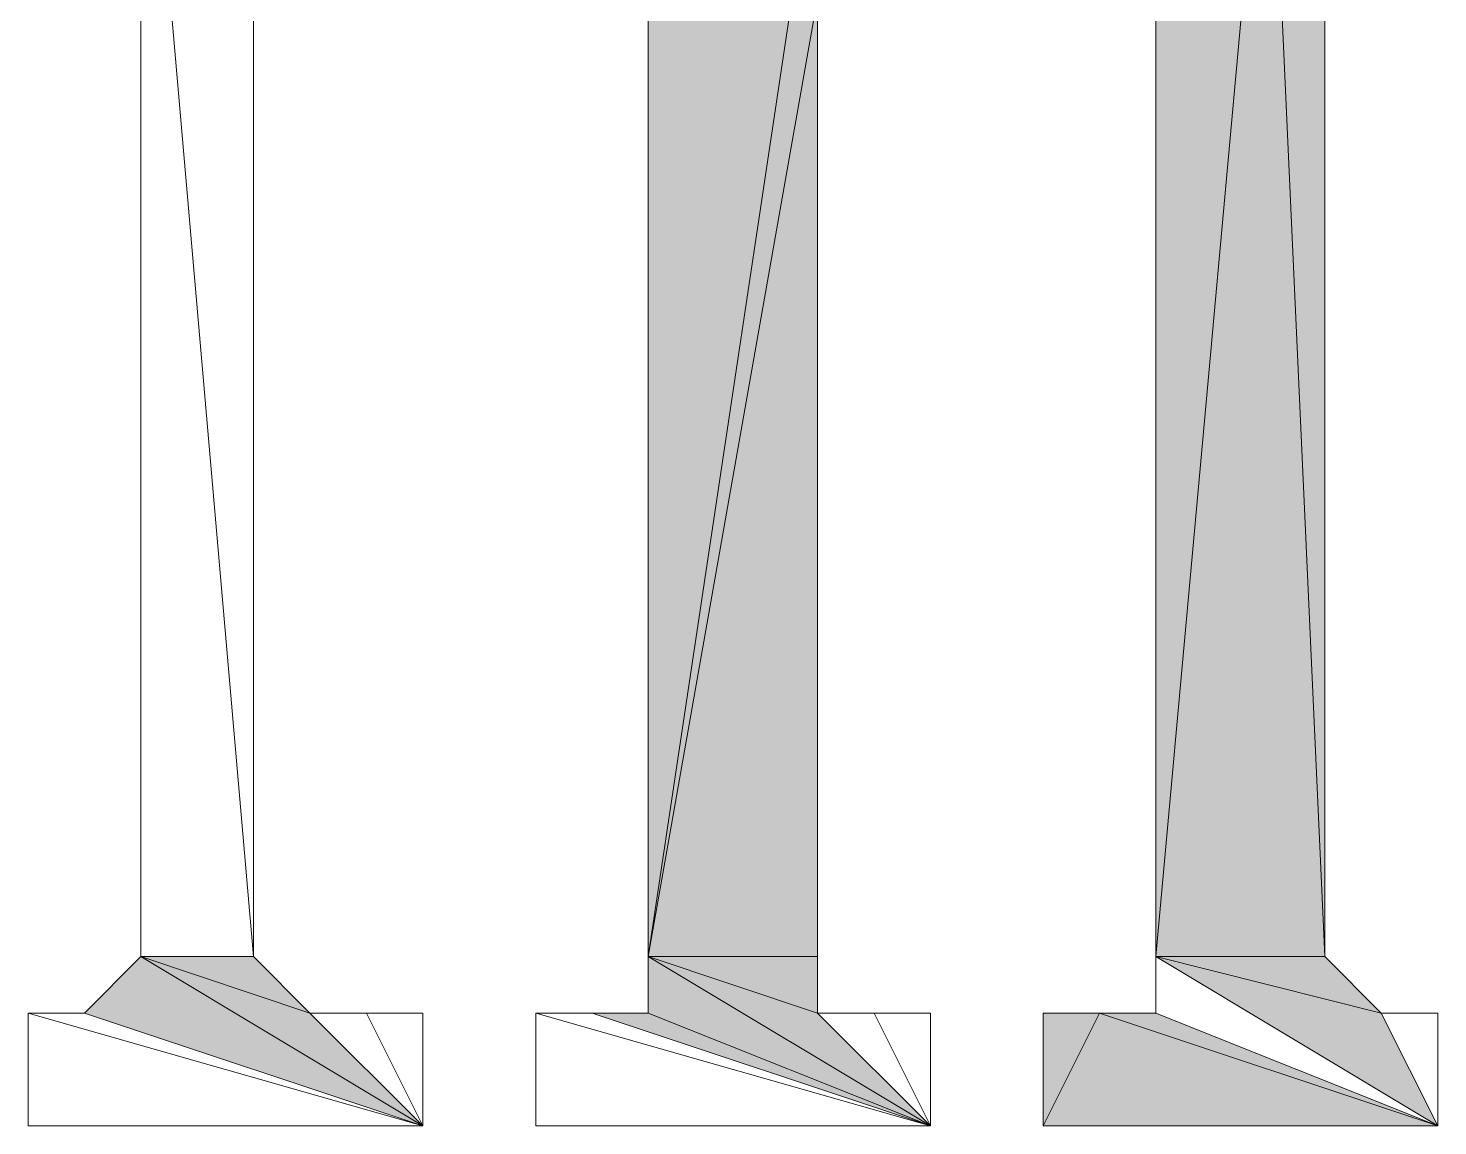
# Model space of a CAD drawing. Header units: inches. Extents: x -244 to 17, y 0 to 370.
# Drawn here: x -41.709 to -40.121, y 22.934 to 24.17 of the extents above; entities that cross this region are included whole.
import ezdxf

# ---------------------------------------------------------------- set-up
doc = ezdxf.new("R2010")
doc.units = ezdxf.units.IN
doc.header["$MEASUREMENT"] = 0
doc.layers.add('图层 1', color=7, linetype='Continuous')

# ---------------------------------------------------------------- blocks, each defined once
blk = doc.blocks.new('block 2')
at = {"layer": '图层 1', "true_color": 0xffffff}
h = blk.add_hatch(color=7, dxfattribs=at)
h.dxf.hatch_style = 2
h.paths.add_polyline_path([(43.18, 62.2936), (43.2436, 62.2302), (43.053, 61.9125)])
h = blk.add_hatch(color=7, dxfattribs=at)
h.dxf.hatch_style = 2
h.paths.add_polyline_path([(43.18, 62.0397), (43.2436, 62.2302), (43.053, 61.9125)])
h.paths.add_polyline_path([(43.2436, 62.1031), (43.18, 62.0397), (43.2436, 62.2302)])
h = blk.add_hatch(color=7, dxfattribs=at)
h.dxf.hatch_style = 2
h.paths.add_polyline_path([(43.053, 61.341), (43.18, 61.6586), (43.18, 61.722)])
h.paths.add_polyline_path([(43.2436, 61.6586), (43.053, 61.341), (43.18, 61.6586)])
h = blk.add_hatch(color=7, dxfattribs=at)
h.dxf.hatch_style = 2
h.paths.add_polyline_path([(43.2436, 61.6586), (43.18, 61.4681), (43.053, 61.341)])
h.paths.add_polyline_path([(43.2436, 61.4681), (43.2436, 61.6586), (43.18, 61.4681)])
h.paths.add_polyline_path([(44.3231, 61.4681), (43.2436, 61.4681), (43.2436, 61.6586)])
h = blk.add_hatch(color=7, dxfattribs=at)
h.dxf.hatch_style = 2
h.paths.add_polyline_path([(43.2436, 61.6586), (44.5136, 61.4681), (44.3231, 61.4681)])
h = blk.add_hatch(color=7, dxfattribs=at)
h.dxf.hatch_style = 2
h.paths.add_polyline_path([(44.5136, 61.4681), (43.2436, 61.6586), (44.3865, 61.6586)])
h = blk.add_hatch(color=7, dxfattribs=at)
h.dxf.hatch_style = 2
h.paths.add_polyline_path([(43.18, 61.1505), (43.053, 61.2139), (43.18, 61.2139)])
h.paths.add_polyline_path([(43.053, 60.7695), (43.18, 61.1505), (43.053, 61.2139)])
h.paths.add_polyline_path([(43.18, 61.0871), (43.053, 60.7695), (43.18, 61.1505)])
h = blk.add_hatch(color=7, dxfattribs=at)
h.dxf.hatch_style = 2
h.paths.add_polyline_path([(43.2436, 61.0871), (43.18, 60.8332), (43.053, 60.7695)])
h.paths.add_polyline_path([(43.2436, 60.8966), (43.2436, 61.0871), (43.18, 60.8332)])
h.paths.add_polyline_path([(44.6405, 60.96), (43.2436, 60.8966), (43.2436, 61.0871)])
h = blk.add_hatch(color=7, dxfattribs=at)
h.dxf.hatch_style = 2
h.paths.add_polyline_path([(44.6405, 60.96), (43.2436, 61.0871), (44.3865, 61.0871)])
h = blk.add_hatch(color=7, dxfattribs=at)
h.dxf.hatch_style = 2
h.paths.add_polyline_path([(43.2436, 60.8966), (44.577, 60.8966), (44.6405, 60.96)])
at = {"layer": '图层 1', "lineweight": 0}
for points in [[(43.053, 61.9125), (43.18, 62.357), (43.053, 62.357), (43.053, 61.9125)], [(43.18, 62.2936), (43.053, 61.9125), (43.18, 62.357), (43.18, 62.2936)], [(43.18, 62.2936), (43.2436, 62.2302), (43.053, 61.9125), (43.18, 62.2936)], [(43.18, 62.0397), (43.2436, 62.2302), (43.053, 61.9125), (43.18, 62.0397)], [(43.2436, 62.1031), (43.18, 62.0397), (43.2436, 62.2302), (43.2436, 62.1031)], [(44.7041, 62.2302), (44.7675, 62.1031), (43.2436, 62.1031), (44.7041, 62.2302)], [(43.2436, 62.2302), (44.7041, 62.2302), (43.2436, 62.1031), (43.2436, 62.2302)], [(44.7041, 62.2302), (43.2436, 62.2302), (44.5136, 62.2302), (44.7041, 62.2302)], [(44.7675, 62.1031), (44.3231, 62.1031), (43.2436, 62.1031), (44.7675, 62.1031)], [(43.18, 61.9759), (43.053, 61.9125), (43.18, 62.0397), (43.18, 61.9759)], [(43.18, 61.9125), (43.053, 61.9125), (43.18, 61.9759), (43.18, 61.9125)], [(43.053, 61.341), (43.18, 61.7854), (43.053, 61.7854), (43.053, 61.341)], [(43.18, 61.722), (43.053, 61.341), (43.18, 61.7854), (43.18, 61.722)], [(43.053, 61.341), (43.18, 61.6586), (43.18, 61.722), (43.053, 61.341)], [(43.2436, 61.6586), (43.18, 61.4681), (43.053, 61.341), (43.2436, 61.6586)], [(43.2436, 61.6586), (43.053, 61.341), (43.18, 61.6586), (43.2436, 61.6586)], [(43.2436, 61.4681), (43.2436, 61.6586), (43.18, 61.4681), (43.2436, 61.4681)], [(43.2436, 61.6586), (44.5136, 61.4681), (44.3231, 61.4681), (43.2436, 61.6586)], [(44.3231, 61.4681), (43.2436, 61.4681), (43.2436, 61.6586), (44.3231, 61.4681)], [(44.5136, 61.4681), (43.2436, 61.6586), (44.3865, 61.6586), (44.5136, 61.4681)], [(43.18, 61.4044), (43.053, 61.341), (43.18, 61.4681), (43.18, 61.4044)], [(43.18, 61.4044), (43.18, 61.341), (43.053, 61.341), (43.18, 61.4044)], [(43.18, 61.1505), (43.053, 61.2139), (43.18, 61.2139), (43.18, 61.1505)], [(43.053, 60.7695), (43.18, 61.1505), (43.053, 61.2139), (43.053, 60.7695)], [(43.18, 61.0871), (43.053, 60.7695), (43.18, 61.1505), (43.18, 61.0871)], [(43.2436, 61.0871), (43.18, 60.8332), (43.053, 60.7695), (43.2436, 61.0871)], [(43.2436, 61.0871), (43.053, 60.7695), (43.18, 61.0871), (43.2436, 61.0871)], [(43.2436, 60.8966), (43.2436, 61.0871), (43.18, 60.8332), (43.2436, 60.8966)], [(44.6405, 60.96), (43.2436, 60.8966), (43.2436, 61.0871), (44.6405, 60.96)], [(44.6405, 60.96), (43.2436, 61.0871), (44.3865, 61.0871), (44.6405, 60.96)], [(43.2436, 60.8966), (44.577, 60.8966), (44.6405, 60.96), (43.2436, 60.8966)], [(43.2436, 60.8966), (44.45, 60.8966), (44.5136, 60.8966), (43.2436, 60.8966)], [(44.3865, 60.8966), (43.2436, 60.8966), (44.45, 60.8966), (44.3865, 60.8966)], [(44.5136, 60.8966), (43.2436, 60.8966), (44.577, 60.8966), (44.5136, 60.8966)], [(43.053, 60.7695), (43.18, 60.7695), (43.18, 60.8332), (43.053, 60.7695)]]:
    blk.add_lwpolyline(points, dxfattribs=at)
at = {"layer": '图层 1', "color": 7, "lineweight": 13, "true_color": 0xffffff}
for points in [[(43.053, 61.9125), (43.18, 62.357), (43.053, 62.357), (43.053, 61.9125)], [(43.18, 62.2936), (43.053, 61.9125), (43.18, 62.357), (43.18, 62.2936)], [(43.18, 62.2936), (43.2436, 62.2302), (43.053, 61.9125), (43.18, 62.2936)], [(43.18, 62.0397), (43.2436, 62.2302), (43.053, 61.9125), (43.18, 62.0397)], [(43.2436, 62.1031), (43.18, 62.0397), (43.2436, 62.2302), (43.2436, 62.1031)], [(44.7041, 62.2302), (44.7675, 62.1031), (43.2436, 62.1031), (44.7041, 62.2302)], [(43.2436, 62.2302), (44.7041, 62.2302), (43.2436, 62.1031), (43.2436, 62.2302)], [(44.7041, 62.2302), (43.2436, 62.2302), (44.5136, 62.2302), (44.7041, 62.2302)], [(44.7675, 62.1031), (44.3231, 62.1031), (43.2436, 62.1031), (44.7675, 62.1031)], [(43.18, 61.9759), (43.053, 61.9125), (43.18, 62.0397), (43.18, 61.9759)], [(43.18, 61.9125), (43.053, 61.9125), (43.18, 61.9759), (43.18, 61.9125)], [(43.053, 61.341), (43.18, 61.7854), (43.053, 61.7854), (43.053, 61.341)], [(43.18, 61.722), (43.053, 61.341), (43.18, 61.7854), (43.18, 61.722)], [(43.053, 61.341), (43.18, 61.6586), (43.18, 61.722), (43.053, 61.341)], [(43.2436, 61.6586), (43.18, 61.4681), (43.053, 61.341), (43.2436, 61.6586)], [(43.2436, 61.6586), (43.053, 61.341), (43.18, 61.6586), (43.2436, 61.6586)], [(43.2436, 61.4681), (43.2436, 61.6586), (43.18, 61.4681), (43.2436, 61.4681)], [(43.2436, 61.6586), (44.5136, 61.4681), (44.3231, 61.4681), (43.2436, 61.6586)], [(44.3231, 61.4681), (43.2436, 61.4681), (43.2436, 61.6586), (44.3231, 61.4681)], [(44.5136, 61.4681), (43.2436, 61.6586), (44.3865, 61.6586), (44.5136, 61.4681)], [(43.18, 61.4044), (43.053, 61.341), (43.18, 61.4681), (43.18, 61.4044)], [(43.18, 61.4044), (43.18, 61.341), (43.053, 61.341), (43.18, 61.4044)], [(43.18, 61.1505), (43.053, 61.2139), (43.18, 61.2139), (43.18, 61.1505)], [(43.053, 60.7695), (43.18, 61.1505), (43.053, 61.2139), (43.053, 60.7695)], [(43.18, 61.0871), (43.053, 60.7695), (43.18, 61.1505), (43.18, 61.0871)], [(43.2436, 61.0871), (43.18, 60.8332), (43.053, 60.7695), (43.2436, 61.0871)], [(43.2436, 61.0871), (43.053, 60.7695), (43.18, 61.0871), (43.2436, 61.0871)], [(43.2436, 60.8966), (43.2436, 61.0871), (43.18, 60.8332), (43.2436, 60.8966)], [(44.6405, 60.96), (43.2436, 60.8966), (43.2436, 61.0871), (44.6405, 60.96)], [(44.6405, 60.96), (43.2436, 61.0871), (44.3865, 61.0871), (44.6405, 60.96)], [(43.2436, 60.8966), (44.577, 60.8966), (44.6405, 60.96), (43.2436, 60.8966)], [(43.2436, 60.8966), (44.45, 60.8966), (44.5136, 60.8966), (43.2436, 60.8966)], [(44.3865, 60.8966), (43.2436, 60.8966), (44.45, 60.8966), (44.3865, 60.8966)], [(44.5136, 60.8966), (43.2436, 60.8966), (44.577, 60.8966), (44.5136, 60.8966)], [(43.053, 60.7695), (43.18, 60.7695), (43.18, 60.8332), (43.053, 60.7695)]]:
    blk.add_lwpolyline(points, dxfattribs=at)
at = {"layer": '图层 1', "lineweight": 0}
for points, knots in [([(43.18, 62.357), (43.18, 62.357), (43.053, 62.357), (43.053, 62.357), (43.053, 62.357), (43.18, 62.357), (43.18, 62.357)], [0, 0, 0, 0, 1, 1, 1, 2, 2, 2, 2]), ([(43.18, 62.2936), (43.18, 62.2936), (43.18, 62.2936), (43.18, 62.2936), (43.18, 62.2936), (43.053, 61.9125), (43.053, 61.9125), (43.053, 61.9125), (43.18, 62.2936), (43.18, 62.2936)], [0, 0, 0, 0, 1, 1, 1, 2, 2, 2, 3, 3, 3, 3]), ([(43.2436, 62.2302), (43.2436, 62.2302), (43.2436, 62.2302), (43.2436, 62.2302), (43.2436, 62.2302), (43.053, 61.9125), (43.053, 61.9125), (43.053, 61.9125), (43.2436, 62.2302), (43.2436, 62.2302)], [0, 0, 0, 0, 1, 1, 1, 2, 2, 2, 3, 3, 3, 3]), ([(44.7041, 62.2302), (44.7041, 62.2302), (43.2436, 62.1031), (43.2436, 62.1031), (43.2436, 62.1031), (44.7041, 62.2302), (44.7041, 62.2302)], [0, 0, 0, 0, 1, 1, 1, 2, 2, 2, 2]), ([(44.7675, 62.1031), (44.7675, 62.1031), (43.2436, 62.1031), (43.2436, 62.1031), (43.2436, 62.1031), (44.7675, 62.1031), (44.7675, 62.1031)], [0, 0, 0, 0, 1, 1, 1, 2, 2, 2, 2]), ([(43.053, 61.9125), (43.053, 61.9125), (43.18, 62.0397), (43.18, 62.0397), (43.18, 62.0397), (43.053, 61.9125), (43.053, 61.9125)], [0, 0, 0, 0, 1, 1, 1, 2, 2, 2, 2]), ([(43.053, 61.9125), (43.053, 61.9125), (43.18, 61.9759), (43.18, 61.9759), (43.18, 61.9759), (43.053, 61.9125), (43.053, 61.9125)], [0, 0, 0, 0, 1, 1, 1, 2, 2, 2, 2]), ([(43.18, 61.7854), (43.18, 61.7854), (43.053, 61.7854), (43.053, 61.7854), (43.053, 61.7854), (43.18, 61.7854), (43.18, 61.7854)], [0, 0, 0, 0, 1, 1, 1, 2, 2, 2, 2]), ([(43.2436, 61.6586), (43.2436, 61.6586), (43.2436, 61.6586), (43.2436, 61.6586), (43.2436, 61.6586), (43.053, 61.341), (43.053, 61.341), (43.053, 61.341), (43.2436, 61.6586), (43.2436, 61.6586)], [0, 0, 0, 0, 1, 1, 1, 2, 2, 2, 3, 3, 3, 3]), ([(43.053, 61.341), (43.053, 61.341), (43.18, 61.4681), (43.18, 61.4681), (43.18, 61.4681), (43.053, 61.341), (43.053, 61.341)], [0, 0, 0, 0, 1, 1, 1, 2, 2, 2, 2]), ([(43.18, 61.341), (43.18, 61.341), (43.053, 61.341), (43.053, 61.341), (43.053, 61.341), (43.18, 61.341), (43.18, 61.341)], [0, 0, 0, 0, 1, 1, 1, 2, 2, 2, 2]), ([(43.2436, 61.0871), (43.2436, 61.0871), (43.2436, 61.0871), (43.2436, 61.0871), (43.2436, 61.0871), (43.053, 60.7695), (43.053, 60.7695), (43.053, 60.7695), (43.2436, 61.0871), (43.2436, 61.0871)], [0, 0, 0, 0, 1, 1, 1, 2, 2, 2, 3, 3, 3, 3]), ([(43.053, 60.7695), (43.053, 60.7695), (43.18, 61.0871), (43.18, 61.0871), (43.18, 61.0871), (43.053, 60.7695), (43.053, 60.7695)], [0, 0, 0, 0, 1, 1, 1, 2, 2, 2, 2]), ([(43.18, 60.8332), (43.18, 60.8332), (43.18, 60.8332), (43.18, 60.8332), (43.18, 60.8332), (43.053, 60.7695), (43.053, 60.7695), (43.053, 60.7695), (43.18, 60.8332), (43.18, 60.8332)], [0, 0, 0, 0, 1, 1, 1, 2, 2, 2, 3, 3, 3, 3]), ([(43.18, 60.7695), (43.18, 60.7695), (43.053, 60.7695), (43.053, 60.7695), (43.053, 60.7695), (43.18, 60.7695), (43.18, 60.7695)], [0, 0, 0, 0, 1, 1, 1, 2, 2, 2, 2]), ([(43.18, 60.7695), (43.18, 60.7695), (43.18, 60.7695), (43.18, 60.7695), (43.18, 60.7695), (43.053, 60.7695), (43.053, 60.7695), (43.053, 60.7695), (43.18, 60.7695), (43.18, 60.7695)], [0, 0, 0, 0, 1, 1, 1, 2, 2, 2, 3, 3, 3, 3])]:
    blk.add_open_spline(points, degree=3, knots=knots, dxfattribs=at)
at = {"layer": '图层 1', "color": 7, "lineweight": 13, "true_color": 0xffffff}
for points, knots in [([(43.18, 62.357), (43.18, 62.357), (43.053, 62.357), (43.053, 62.357), (43.053, 62.357), (43.18, 62.357), (43.18, 62.357)], [0, 0, 0, 0, 1, 1, 1, 2, 2, 2, 2]), ([(43.18, 62.2936), (43.18, 62.2936), (43.18, 62.2936), (43.18, 62.2936), (43.18, 62.2936), (43.053, 61.9125), (43.053, 61.9125), (43.053, 61.9125), (43.18, 62.2936), (43.18, 62.2936)], [0, 0, 0, 0, 1, 1, 1, 2, 2, 2, 3, 3, 3, 3]), ([(43.2436, 62.2302), (43.2436, 62.2302), (43.2436, 62.2302), (43.2436, 62.2302), (43.2436, 62.2302), (43.053, 61.9125), (43.053, 61.9125), (43.053, 61.9125), (43.2436, 62.2302), (43.2436, 62.2302)], [0, 0, 0, 0, 1, 1, 1, 2, 2, 2, 3, 3, 3, 3]), ([(44.7041, 62.2302), (44.7041, 62.2302), (43.2436, 62.1031), (43.2436, 62.1031), (43.2436, 62.1031), (44.7041, 62.2302), (44.7041, 62.2302)], [0, 0, 0, 0, 1, 1, 1, 2, 2, 2, 2]), ([(44.7675, 62.1031), (44.7675, 62.1031), (43.2436, 62.1031), (43.2436, 62.1031), (43.2436, 62.1031), (44.7675, 62.1031), (44.7675, 62.1031)], [0, 0, 0, 0, 1, 1, 1, 2, 2, 2, 2]), ([(43.053, 61.9125), (43.053, 61.9125), (43.18, 62.0397), (43.18, 62.0397), (43.18, 62.0397), (43.053, 61.9125), (43.053, 61.9125)], [0, 0, 0, 0, 1, 1, 1, 2, 2, 2, 2]), ([(43.053, 61.9125), (43.053, 61.9125), (43.18, 61.9759), (43.18, 61.9759), (43.18, 61.9759), (43.053, 61.9125), (43.053, 61.9125)], [0, 0, 0, 0, 1, 1, 1, 2, 2, 2, 2]), ([(43.18, 61.7854), (43.18, 61.7854), (43.053, 61.7854), (43.053, 61.7854), (43.053, 61.7854), (43.18, 61.7854), (43.18, 61.7854)], [0, 0, 0, 0, 1, 1, 1, 2, 2, 2, 2]), ([(43.2436, 61.6586), (43.2436, 61.6586), (43.2436, 61.6586), (43.2436, 61.6586), (43.2436, 61.6586), (43.053, 61.341), (43.053, 61.341), (43.053, 61.341), (43.2436, 61.6586), (43.2436, 61.6586)], [0, 0, 0, 0, 1, 1, 1, 2, 2, 2, 3, 3, 3, 3]), ([(43.053, 61.341), (43.053, 61.341), (43.18, 61.4681), (43.18, 61.4681), (43.18, 61.4681), (43.053, 61.341), (43.053, 61.341)], [0, 0, 0, 0, 1, 1, 1, 2, 2, 2, 2]), ([(43.18, 61.341), (43.18, 61.341), (43.053, 61.341), (43.053, 61.341), (43.053, 61.341), (43.18, 61.341), (43.18, 61.341)], [0, 0, 0, 0, 1, 1, 1, 2, 2, 2, 2]), ([(43.2436, 61.0871), (43.2436, 61.0871), (43.2436, 61.0871), (43.2436, 61.0871), (43.2436, 61.0871), (43.053, 60.7695), (43.053, 60.7695), (43.053, 60.7695), (43.2436, 61.0871), (43.2436, 61.0871)], [0, 0, 0, 0, 1, 1, 1, 2, 2, 2, 3, 3, 3, 3]), ([(43.053, 60.7695), (43.053, 60.7695), (43.18, 61.0871), (43.18, 61.0871), (43.18, 61.0871), (43.053, 60.7695), (43.053, 60.7695)], [0, 0, 0, 0, 1, 1, 1, 2, 2, 2, 2]), ([(43.18, 60.8332), (43.18, 60.8332), (43.18, 60.8332), (43.18, 60.8332), (43.18, 60.8332), (43.053, 60.7695), (43.053, 60.7695), (43.053, 60.7695), (43.18, 60.8332), (43.18, 60.8332)], [0, 0, 0, 0, 1, 1, 1, 2, 2, 2, 3, 3, 3, 3]), ([(43.18, 60.7695), (43.18, 60.7695), (43.053, 60.7695), (43.053, 60.7695), (43.053, 60.7695), (43.18, 60.7695), (43.18, 60.7695)], [0, 0, 0, 0, 1, 1, 1, 2, 2, 2, 2]), ([(43.18, 60.7695), (43.18, 60.7695), (43.18, 60.7695), (43.18, 60.7695), (43.18, 60.7695), (43.053, 60.7695), (43.053, 60.7695), (43.053, 60.7695), (43.18, 60.7695), (43.18, 60.7695)], [0, 0, 0, 0, 1, 1, 1, 2, 2, 2, 3, 3, 3, 3])]:
    blk.add_open_spline(points, degree=3, knots=knots, dxfattribs=at)

msp = doc.modelspace()

# ---------------------------------------------------------------- block references
at = {"layer": '图层 1', "rotation": 90}
msp.add_blockref('block 2', (20.6482, -20.1187), dxfattribs=at)

doc.saveas('drawing.dxf')
